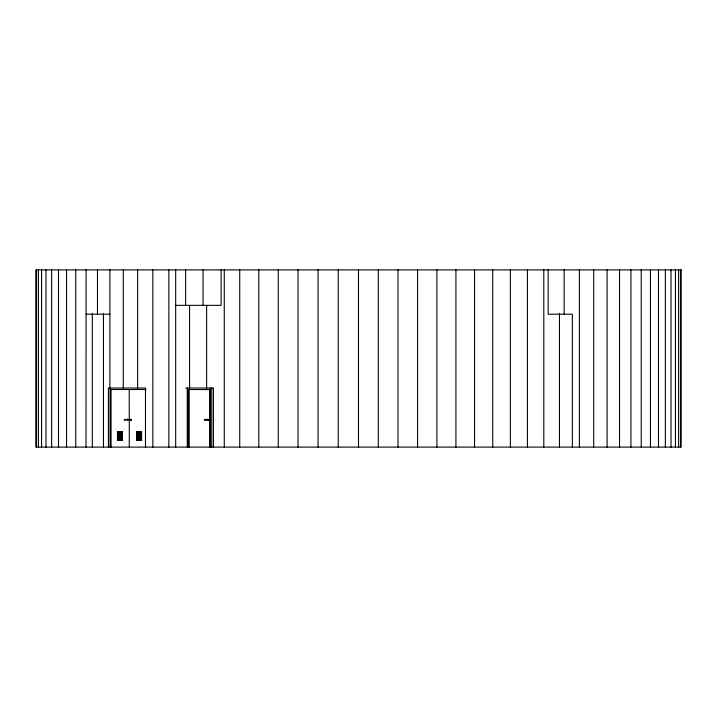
<?xml version="1.0" encoding="UTF-8"?>
<svg xmlns="http://www.w3.org/2000/svg" width="717" height="717" viewBox="0 0 717 717"><rect width="100%" height="100%" fill="white"/><g stroke="black" fill="none" stroke-linecap="round" stroke-linejoin="round"><path stroke-width="1.08" d="M188.23 447.103L188.23 389.582M127.196 419.875L127.617 420.18L127.214 419.651M130.772 419.911L130.44 419.974M130.79 420.512L130.395 419.526L130.673 420.485M207.33 419.812L207.885 420.144L207.5 419.66M208.271 420.045L207.571 419.239M127.079 419.705L127.572 419.544L127.545 420.153M208.36 420.045L207.867 420.503M127.348 419.66L127.384 420.126M207.392 420.063L207.903 419.75M130.261 419.526L131.023 419.284L130.996 420.314M207.957 419.239L207.321 420.198M127.393 419.606C126.282 421.103 129.347 420.135 127.653 419.239M207.401 419.66L207.957 419.678M127.294 419.302L127.778 419.239M127.527 420.529L127.76 419.302M175.674 305.343L221.123 305.343L221.123 269.897M86.022 314.198L109.898 314.198M185.676 388.031L213.433 388.031L213.433 447.103M146.062 389.51L110.499 389.51L110.499 447.103M210.009 389.582L187.863 389.51L187.863 447.103M125.475 419.526C123.951 418.755 123.808 421.022 125.439 420.216M206.254 419.526C203.745 418.594 203.583 421.22 206.227 420.216M122.186 431.598L117.48 431.598L117.48 440.453L122.186 440.453L122.186 436.026L117.48 435.64M141.563 431.598L136.857 431.598L136.857 440.453L141.563 440.453L141.563 436.026L136.857 435.64M117.48 431.876L122.186 432.181L122.186 434.475L117.48 434.072L122.186 434.556M136.857 431.786L141.563 432.261L141.043 431.786L136.857 431.876L141.563 432.181L141.563 434.475L136.857 434.072L141.563 434.556M122.186 432.261L117.48 431.786L122.186 432.261L121.666 431.786M117.48 434.816L122.186 435.21L117.48 434.905M136.857 434.816L141.563 435.21L136.857 434.905M117.48 435.551L122.186 435.954M136.857 435.551L141.563 435.954M117.48 437.764L122.186 438.239L121.666 437.854M136.857 437.854L141.563 438.239L141.043 437.854M117.48 439.234L122.186 439.718L121.666 439.324M136.857 439.324L141.563 439.718L141.043 439.324M207.813 420.529L207.168 420.045M127.438 420.171L127.501 419.553M141.043 431.876L141.563 432.261M141.043 432.611L141.563 433.005L136.857 432.521M141.043 433.346L141.563 433.74L136.857 433.256M141.043 436.375L141.563 436.77M141.043 437.11L141.563 437.504M141.043 438.589L141.563 438.983L136.857 438.499M141.043 440.068L141.563 440.453M117.48 432.611L122.186 433.005L117.48 432.521L122.186 432.925L121.666 432.521M117.48 433.346L122.186 433.74L117.48 433.256L122.186 433.66L121.666 433.256M117.48 436.375L118 436.77M122.186 440.453L117.48 439.978L122.186 440.372L121.666 439.978M117.48 437.11L118 437.504M117.48 438.589L122.186 438.983L121.666 438.499M117.48 440.068L118 440.453L118 436.026M136.857 436.286L137.377 436.689M136.857 437.02L137.377 437.424M136.857 439.978L141.563 440.372L136.857 440.068L137.377 440.453L137.377 436.026M121.666 436.286L122.186 436.689M121.666 437.02L122.186 437.424M130.996 419.391L131.13 419.848M680.514 269.897L680.514 447.103M678.605 269.897L678.605 447.103M675.432 269.897L675.432 447.103M671.013 269.897L671.013 447.103M665.358 269.897L665.358 447.103M658.493 269.897L658.493 447.103M650.444 269.897L650.444 447.103M641.24 269.897L641.24 447.103M630.924 269.897L630.924 447.103M619.533 269.897L619.533 447.103M607.102 269.897L607.102 447.103M593.703 269.897L593.703 447.103M579.372 269.897L579.372 447.103M572.372 447.103L572.372 314.198L548.147 314.198L548.147 269.897M564.162 269.897L564.162 314.198M559.457 313.365L559.457 447.103M543.809 269.897L543.809 447.103M527.425 269.897L527.425 447.103M510.379 269.897L510.379 447.103M492.731 269.897L492.731 447.103M474.555 269.897L474.555 447.103M455.922 269.897L455.922 447.103M436.904 269.897L436.904 447.103M417.572 269.897L417.572 447.103M398.016 269.897L398.016 447.103M378.298 269.897L378.298 447.103M358.5 269.897L358.5 447.103M338.245 269.897L338.245 447.103M318.061 269.897L318.061 447.103M298.039 269.897L298.039 447.103M278.259 269.897L278.259 447.103M258.792 269.897L258.792 447.103M239.729 269.897L239.729 447.103M224.269 269.897L224.269 447.103M211.757 388.031L211.757 447.103M210.287 388.031L210.287 447.103M209.678 389.51L209.678 447.103M206.621 305.567L206.621 388.031M203.063 269.897L203.063 305.343M189.575 305.567L189.575 388.031M188.921 389.878L188.921 447.103M187.262 388.031L187.262 447.103M185.613 269.897L185.613 305.343M175.674 269.897L175.674 447.103M168.853 269.897L168.853 447.103M152.838 269.897L152.838 447.103M145.479 447.103L145.479 388.031L108.437 388.031L108.437 447.103M141.043 431.598L141.043 440.453M137.628 269.897L137.628 388.031M137.377 432.181L137.377 434.475M129.23 389.582L129.293 447.103M123.297 269.897L123.297 388.031M121.666 431.598L121.666 440.453M118 432.181L118 434.475M111.018 389.582L111.018 447.103M110.104 388.031L110.104 447.103M109.898 269.897L109.898 388.031M103.445 313.365L103.445 447.103M97.467 269.897L97.467 314.198M92.314 313.365L92.314 447.103M86.076 269.897L86.022 447.103M75.76 269.897L75.76 447.103M66.556 269.897L66.556 447.103M58.507 269.897L58.507 447.103M51.642 269.897L51.642 447.103M45.987 269.897L45.987 447.103M41.568 269.897L41.568 447.103M38.395 269.897L38.395 447.103M36.486 269.897L36.486 447.103M188.598 389.582L188.598 447.103L188.598 389.51M681.15 269.897L35.85 269.897L35.85 447.103L681.15 447.103L681.15 269.897M121.666 436.375L117.48 436.286L122.186 436.77L121.666 436.375M141.043 436.286L136.857 436.375L141.563 436.689L141.043 436.286M121.666 437.11L117.48 437.02L122.186 437.504L121.666 437.11M141.043 437.02L136.857 437.11L141.563 437.424L141.043 437.02M121.666 438.589L117.48 438.499L122.186 438.903L121.666 438.589"/></g></svg>
